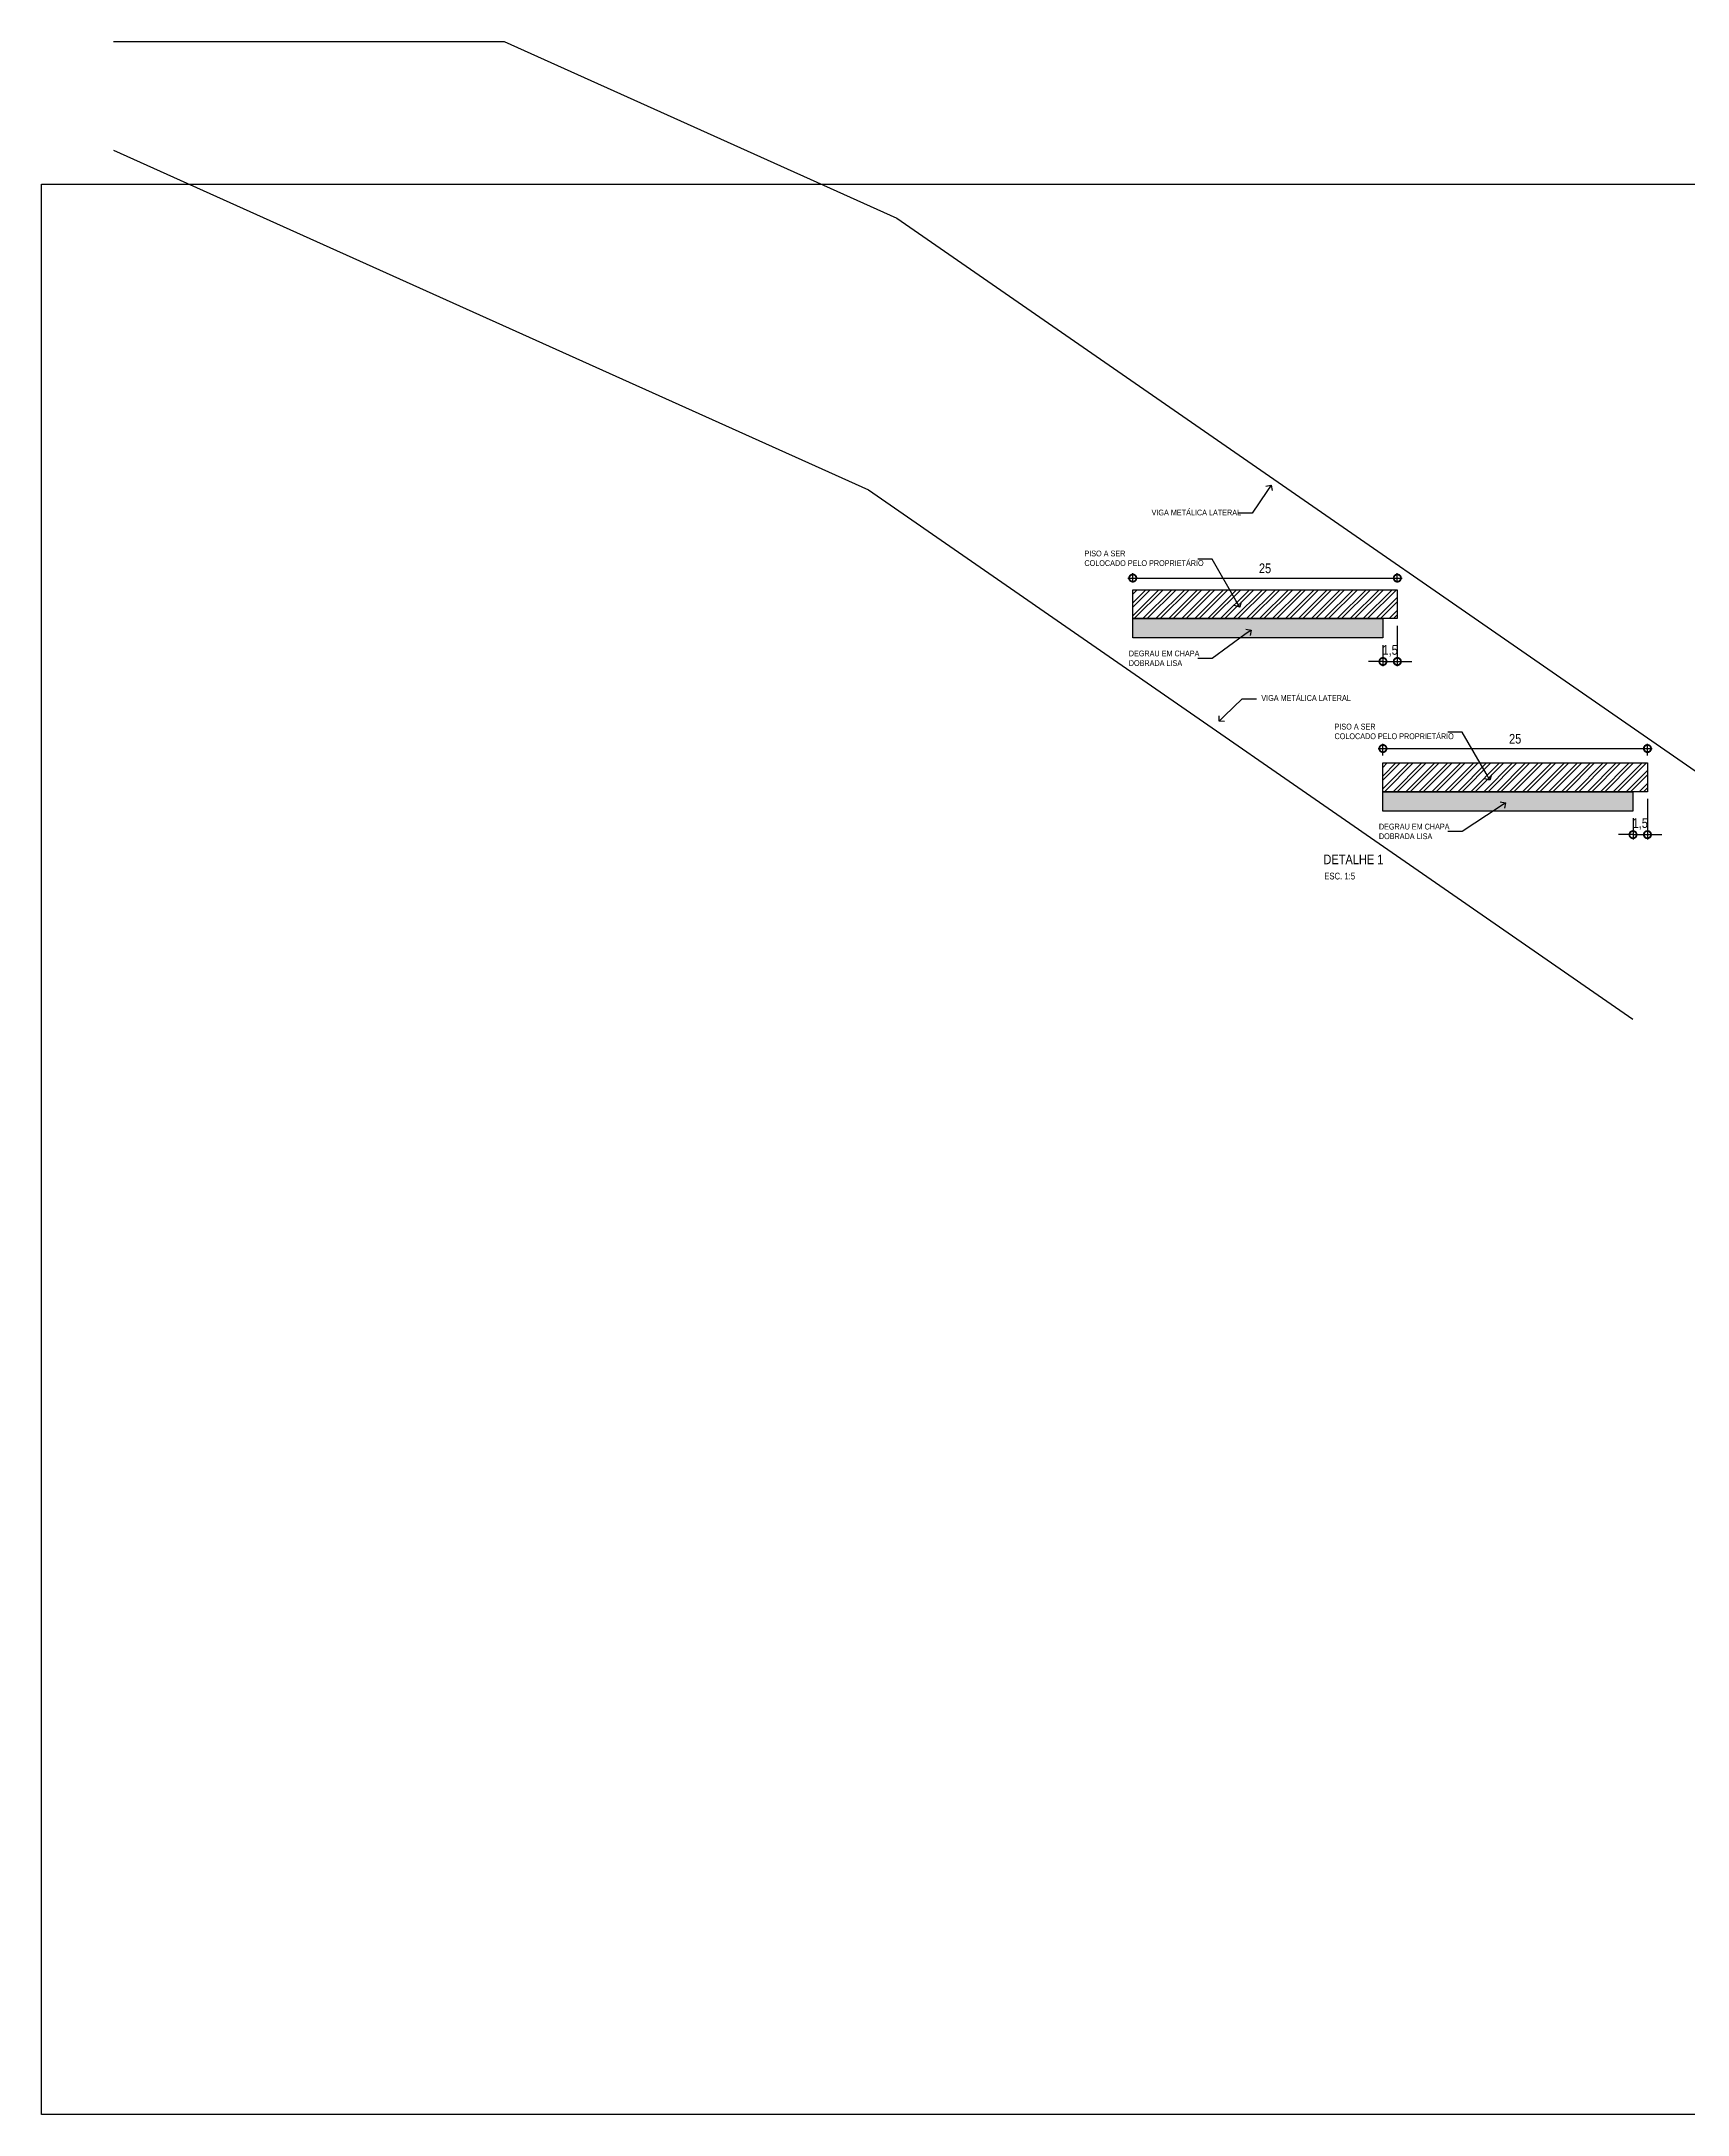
# Model space of a CAD drawing. Header units: metres. Extents: x 8 to 38.7, y -6.4 to 5.4.
# Drawn here: x 8.64 to 10.351, y -6.416 to -4.261 of the extents above; entities that cross this region are included whole.
import ezdxf
from ezdxf import colors
from ezdxf.entities.mleader import LeaderData, LeaderLine
from ezdxf.math import Vec2, Vec3

# ---------------------------------------------------------------- set-up
doc = ezdxf.new("R2010")
doc.units = ezdxf.units.M
doc.header["$PDMODE"] = 35
for name, color, linetype in [('ARQ-AUX', 7, 'Continuous'), ('ARQ-AUX1', 1, 'Continuous'), ('ARQ-DIM', 2, 'Continuous'), ('ARQ-SIM', 1, 'Continuous'), ('ARQ-TXT', 2, 'Continuous')]:
    doc.layers.add(name, color=color, linetype=linetype)
doc.styles.add('Adesa', font='ARIALN.TTF')
doc.dimstyles.new('ADESA 1-0005', dxfattribs={"dimtxt": 0.01, "dimasz": 0.015, "dimexe": 0.005, "dimexo": 0.0075, "dimgap": 0.005, "dimtad": 1, "dimdec": 0, "dimlfac": 100, "dimzin": 4, "dimtxsty": 'Adesa', "dimblk": 'DOTSMALL', "dimcen": 1, "dimdle": 0.005, "dimclrd": 1, "dimclre": 1, "dimclrt": 256, "dimazin": 1, "dimtm": 1e-09, "dimtfac": 1, "dimtdec": 0, "dimtix": 1, "dimtmove": 2, "dimatfit": 0, "dimldrblk": 'DOTSMALL', "dimfxl": 0.8, "dimtvp": 2, "dimtolj": 1, "dimtzin": 0, "dimarcsym": 0})

# ---------------------------------------------------------------- blocks, each defined once
blk = doc.blocks.new('_Open90')
at = {"color": 0, "linetype": 'ByBlock', "lineweight": -2}
for p, q in [((0, 0), (-1, 0)), ((-0.5, 0.5), (0, 0)), ((0, 0), (-0.5, -0.5))]:
    blk.add_line(p, q, dxfattribs=at)
blk = doc.blocks.new('_DotSmall')
at = {"color": 0, "linetype": 'ByBlock', "const_width": 0.5}
blk.add_lwpolyline([(-0.0625, 0, 1), (0.0625, 0, 1)], format="xyb", close=True, dxfattribs=at)
blk = doc.blocks.new('*D109')
at = {"layer": 'ARQ-DIM', "color": 1, "lineweight": -2, "transparency": 16777216}
for p, q in [((10.0495, -4.8688), (10.0495, -4.9109)), ((10.0345, -4.8888), (10.0345, -4.9109)), ((10.0345, -4.9059), (10.0195, -4.9059)), ((10.0345, -4.9059), (10.0495, -4.9059)), ((10.0495, -4.9059), (10.0645, -4.9059))]:
    blk.add_line(p, q, dxfattribs=at)
at = {"layer": 'Defpoints', "color": 0, "transparency": 16777216}
for p in [(10.0495, -4.8613), (10.0345, -4.8813), (10.0495, -4.9059)]:
    blk.add_point(p, dxfattribs=at)
at = {"layer": 'ARQ-DIM', "color": 1, "lineweight": -2, "transparency": 16777216, "xscale": 0.015, "yscale": 0.015, "zscale": 0.015}
blk.add_blockref('_DotSmall', (10.0345, -4.9059), dxfattribs=at)
at = {"layer": 'ARQ-DIM', "color": 1, "lineweight": -2, "transparency": 16777216, "xscale": 0.015, "yscale": 0.015, "zscale": 0.015, "rotation": 180}
blk.add_blockref('_DotSmall', (10.0495, -4.9059), dxfattribs=at)
at = {"layer": 'ARQ-DIM', "transparency": 16777216, "insert": (10.042, -4.8948), "char_height": 0.01, "attachment_point": 5, "style": 'Adesa'}
blk.add_mtext('\\A1;1,5', dxfattribs=at)
blk = doc.blocks.new('*D110')
at = {"layer": 'ARQ-DIM', "color": 1, "lineweight": -2, "transparency": 16777216}
for p, q in [((10.3095, -5.0488), (10.3095, -5.0909)), ((10.2945, -5.0859), (10.2795, -5.0859)), ((10.2945, -5.0688), (10.2945, -5.0909)), ((10.2945, -5.0859), (10.3095, -5.0859)), ((10.3095, -5.0859), (10.3245, -5.0859))]:
    blk.add_line(p, q, dxfattribs=at)
at = {"layer": 'Defpoints', "color": 0, "transparency": 16777216}
for p in [(10.3095, -5.0413), (10.2945, -5.0613), (10.3095, -5.0859)]:
    blk.add_point(p, dxfattribs=at)
at = {"layer": 'ARQ-DIM', "color": 1, "lineweight": -2, "transparency": 16777216, "xscale": 0.015, "yscale": 0.015, "zscale": 0.015}
blk.add_blockref('_DotSmall', (10.2945, -5.0859), dxfattribs=at)
at = {"layer": 'ARQ-DIM', "color": 1, "lineweight": -2, "transparency": 16777216, "xscale": 0.015, "yscale": 0.015, "zscale": 0.015, "rotation": 180}
blk.add_blockref('_DotSmall', (10.3095, -5.0859), dxfattribs=at)
at = {"layer": 'ARQ-DIM', "transparency": 16777216, "insert": (10.302, -5.0748), "char_height": 0.01, "attachment_point": 5, "style": 'Adesa'}
blk.add_mtext('\\A1;1,5', dxfattribs=at)
blk = doc.blocks.new('*D111')
at = {"layer": 'ARQ-DIM', "color": 1, "lineweight": -2, "transparency": 16777216}
for p, q in [((10.0295, -4.9964), (10.3145, -4.9964)), ((10.0345, -5.0038), (10.0345, -4.9914)), ((10.3095, -5.0038), (10.3095, -4.9914))]:
    blk.add_line(p, q, dxfattribs=at)
at = {"layer": 'Defpoints', "color": 0, "transparency": 16777216}
for p in [(10.3095, -4.9964), (10.0345, -5.0113), (10.3095, -5.0113)]:
    blk.add_point(p, dxfattribs=at)
at = {"layer": 'ARQ-DIM', "color": 1, "lineweight": -2, "transparency": 16777216, "xscale": 0.015, "yscale": 0.015, "zscale": 0.015, "rotation": 180}
blk.add_blockref('_DotSmall', (10.0345, -4.9964), dxfattribs=at)
at = {"layer": 'ARQ-DIM', "color": 1, "lineweight": -2, "transparency": 16777216, "xscale": 0.015, "yscale": 0.015, "zscale": 0.015}
blk.add_blockref('_DotSmall', (10.3095, -4.9964), dxfattribs=at)
at = {"layer": 'ARQ-DIM', "transparency": 16777216, "insert": (10.172, -4.9863), "char_height": 0.01, "attachment_point": 5, "style": 'Adesa'}
blk.add_mtext('\\A1;25', dxfattribs=at)
blk = doc.blocks.new('*D112')
at = {"layer": 'ARQ-DIM', "color": 1, "lineweight": -2, "transparency": 16777216}
for p, q in [((9.7695, -4.8192), (10.0545, -4.8192)), ((9.7745, -4.8238), (9.7745, -4.8142)), ((10.0495, -4.8238), (10.0495, -4.8142))]:
    blk.add_line(p, q, dxfattribs=at)
at = {"layer": 'Defpoints', "color": 0, "transparency": 16777216}
for p in [(10.0495, -4.8192), (9.7745, -4.8313), (10.0495, -4.8313)]:
    blk.add_point(p, dxfattribs=at)
at = {"layer": 'ARQ-DIM', "color": 1, "lineweight": -2, "transparency": 16777216, "xscale": 0.015, "yscale": 0.015, "zscale": 0.015, "rotation": 180}
blk.add_blockref('_DotSmall', (9.7745, -4.8192), dxfattribs=at)
at = {"layer": 'ARQ-DIM', "color": 1, "lineweight": -2, "transparency": 16777216, "xscale": 0.015, "yscale": 0.015, "zscale": 0.015}
blk.add_blockref('_DotSmall', (10.0495, -4.8192), dxfattribs=at)
at = {"layer": 'ARQ-DIM', "transparency": 16777216, "insert": (9.912, -4.8091), "char_height": 0.01, "attachment_point": 5, "style": 'Adesa'}
blk.add_mtext('\\A1;25', dxfattribs=at)

msp = doc.modelspace()

# ---------------------------------------------------------------- hatches: boundary and pattern name
h = msp.add_hatch()
h.set_pattern_fill('ANSI32', color=252, scale=0.001)
h.set_pattern_definition([(45, (-757.319957, -223.667792), (-0.00673519209, 0.00673519209), []), (45, (-757.315467, -223.667792), (-0.00673519209, 0.00673519209), [])])
h.paths.add_polyline_path([(9.77447, -4.83134), (10.04947, -4.83134), (10.04947, -4.86134), (9.77447, -4.86134)])
h = msp.add_hatch(color=254)
h.dxf.hatch_style = 1
h.paths.add_polyline_path([(9.77447, -4.86134), (10.03447, -4.86134), (10.03447, -4.88134), (9.77447, -4.88134)])
h = msp.add_hatch()
h.set_pattern_fill('ANSI32', color=252, scale=0.001)
h.set_pattern_definition([(45, (-757.059957, -223.847792), (-0.00673519209, 0.00673519209), []), (45, (-757.055467, -223.847792), (-0.00673519209, 0.00673519209), [])])
h.paths.add_polyline_path([(10.03447, -5.01134), (10.30947, -5.01134), (10.30947, -5.04134), (10.03447, -5.04134)])
h = msp.add_hatch(color=254)
h.dxf.hatch_style = 1
h.paths.add_polyline_path([(10.03447, -5.04134), (10.29447, -5.04134), (10.29447, -5.06134), (10.03447, -5.06134)])

# ---------------------------------------------------------------- linework, layer by layer
at = {"layer": 'ARQ-AUX'}
for points in [[(8.71502, -4.26134), (9.12091, -4.26134), (9.52929, -4.44511), (10.58447, -5.17562), (10.58447, -5.37134)], [(8.71502, -4.37449), (9.49966, -4.72757), (10.29447, -5.27783)]]:
    msp.add_lwpolyline(points, dxfattribs=at)
for points in [[(9.77447, -4.86134), (10.03447, -4.86134), (10.03447, -4.88134), (9.77447, -4.88134)], [(10.03447, -5.04134), (10.29447, -5.04134), (10.29447, -5.06134), (10.03447, -5.06134)], [(10.03447, -5.04134), (10.29447, -5.04134), (10.29447, -5.06134), (10.03447, -5.06134)]]:
    msp.add_lwpolyline(points, close=True, dxfattribs=at)
at = {"layer": 'ARQ-AUX1'}
for points in [[(9.77447, -4.83134), (10.04947, -4.83134), (10.04947, -4.86134), (9.77447, -4.86134)], [(10.03447, -5.01134), (10.30947, -5.01134), (10.30947, -5.04134), (10.03447, -5.04134)], [(10.03447, -5.01134), (10.30947, -5.01134), (10.30947, -5.04134), (10.03447, -5.04134)]]:
    msp.add_lwpolyline(points, close=True, dxfattribs=at)
at = {"layer": 'ARQ-DIM'}
msp.add_lwpolyline([(8.64011, -4.40966), (11.30914, -4.40966), (11.30914, -6.41643), (8.64011, -6.41643)], close=True, dxfattribs=at)

# ---------------------------------------------------------------- texts
at = {"layer": 'ARQ-TXT', "ltscale": 0.5, "style": 'Adesa'}
msp.add_text('DETALHE 1', height=0.01, dxfattribs=at).set_placement((9.97266, -5.11665))
at = {"layer": 'ARQ-TXT', "style": 'Adesa'}
msp.add_text('ESC. 1:5', height=0.007, dxfattribs=at).set_placement((9.97356, -5.13248, 108.96968))

# ---------------------------------------------------------------- dimensions: what is measured, and where the dimension line sits
at = {"layer": 'ARQ-DIM'}
for base, p1, p2, picture, middle in [((10.04947, -4.8192), (9.77447, -4.83134), (10.04947, -4.83134), '*D112', (9.91197, -4.8091)), ((10.30947, -4.99642), (10.03447, -5.01134), (10.30947, -5.01134), '*D111', (10.17197, -4.98631))]:
    dim = msp.add_linear_dim(base=base, p1=p1, p2=p2, text='25', dimstyle='ADESA 1-0005', override={"dimdec": 1}, dxfattribs=at)
    dim.commit()
    dim.dimension.update_dxf_attribs({"geometry": picture, "text_midpoint": middle})
for base, p1, p2, picture, middle in [((10.04947, -4.90586), (10.03447, -4.88134), (10.04947, -4.86134), '*D109', (10.04197, -4.89485)), ((10.30947, -5.08586), (10.29447, -5.06134), (10.30947, -5.04134), '*D110', (10.30197, -5.07485))]:
    dim = msp.add_linear_dim(base=base, p1=p1, p2=p2, dimstyle='ADESA 1-0005', override={"dimdec": 1}, dxfattribs=at)
    dim.commit()
    dim.dimension.update_dxf_attribs({"geometry": picture, "text_midpoint": middle})

# ---------------------------------------------------------------- leaders
at = {"layer": 'ARQ-SIM'}
ml = msp.add_multileader_mtext('Standard', dxfattribs=at)
ml.set_content('VIGA METÁLICA LATERAL', color=2, style='Adesa')
ml.set_leader_properties(color=256)
ml.set_arrow_properties(name='OPEN90')
ml.build(insert=Vec2(0, 0))
ml.multileader.update_dxf_attribs({"text_left_attachment_type": 2, "text_right_attachment_type": 2, "dogleg_length": 0.2, "arrow_head_size": 0.008})
ctx = ml.context
ctx.base_point, ctx.char_height, ctx.arrow_head_size, ctx.landing_gap_size, ctx.plane_origin = Vec3(9.78905, -4.75188), 0.006, 0.008, 0.005, Vec3(9.9938, -4.79384)
ctx.left_attachment, ctx.right_attachment = 2, 2
notes = []
notes.append((ctx, [(0, (1, 1, 0), (9.89878, -4.75188), (-1, 0), 0.01484, [(0, [(9.91822, -4.72245)], 0, [])])]))
ctx.mtext.insert, ctx.mtext.flow_direction = Vec3(9.79405, -4.74805), 5
ml = msp.add_multileader_mtext('Standard', dxfattribs=at)
ml.set_content('PISO A SER\\PCOLOCADO PELO PROPRIETÁRIO', color=2, style='Adesa')
ml.set_leader_properties(color=256)
ml.set_arrow_properties(name='OPEN90')
ml.build(insert=Vec2(0, 0))
ml.multileader.update_dxf_attribs({"text_left_attachment_type": 2, "text_right_attachment_type": 2, "dogleg_length": 0.2, "arrow_head_size": 0.008})
ctx = ml.context
ctx.base_point, ctx.char_height, ctx.arrow_head_size, ctx.landing_gap_size, ctx.plane_origin = Vec3(9.71925, -4.79949), 0.006, 0.008, 0.005, Vec3(9.95192, -4.84145)
ctx.left_attachment, ctx.right_attachment = 2, 2
notes.append((ctx, [(0, (1, 1, 0), (9.8569, -4.79949), (-1, 0), 0.01484, [(0, [(9.88581, -4.84928)], 0, [])])]))
ctx.mtext.insert, ctx.mtext.flow_direction = Vec3(9.72425, -4.79061), 5
ml = msp.add_multileader_mtext('Standard', dxfattribs=at)
ml.set_content('DEGRAU EM CHAPA \\PDOBRADA LISA', color=2, style='Adesa')
ml.set_leader_properties(color=256)
ml.set_arrow_properties(name='OPEN90')
ml.build(insert=Vec2(0, 0))
ml.multileader.update_dxf_attribs({"text_left_attachment_type": 2, "text_right_attachment_type": 2, "dogleg_length": 0.2, "arrow_head_size": 0.008})
ctx = ml.context
ctx.base_point, ctx.char_height, ctx.arrow_head_size, ctx.landing_gap_size, ctx.plane_origin = Vec3(9.76535, -4.90271), 0.006, 0.008, 0.005, Vec3(9.95192, -4.94467)
ctx.left_attachment, ctx.right_attachment = 2, 2
notes.append((ctx, [(0, (1, 1, 0), (9.8569, -4.90271), (-1, 0), 0.01484, [(0, [(9.89755, -4.87326)], 0, [])])]))
ctx.mtext.insert, ctx.mtext.width, ctx.mtext.flow_direction = Vec3(9.77035, -4.89455), 0.1026139, 5
ml = msp.add_multileader_mtext('Standard', dxfattribs=at)
ml.set_content('VIGA METÁLICA LATERAL', color=2, style='Adesa')
ml.set_leader_properties(color=256)
ml.set_arrow_properties(name='OPEN90')
ml.build(insert=Vec2(0, 0))
ml.multileader.update_dxf_attribs({"text_left_attachment_type": 2, "text_right_attachment_type": 2, "dogleg_length": 0.2, "arrow_head_size": 0.008})
ctx = ml.context
ctx.base_point, ctx.char_height, ctx.arrow_head_size, ctx.landing_gap_size, ctx.plane_origin = Vec3(9.90313, -4.94467), 0.006, 0.008, 0.005, Vec3(9.88211, -4.99396)
ctx.left_attachment, ctx.right_attachment = 2, 2
notes.append((ctx, [(0, (1, 1, 0), (9.88829, -4.94467), (1, 0), 0.01484, [(0, [(9.86419, -4.96807)], 0, [])])]))
ctx.mtext.insert, ctx.mtext.flow_direction = Vec3(9.90813, -4.94084), 5
ml = msp.add_multileader_mtext('Standard', dxfattribs=at)
ml.set_content('PISO A SER\\PCOLOCADO PELO PROPRIETÁRIO', color=2, style='Adesa')
ml.set_leader_properties(color=256)
ml.set_arrow_properties(name='OPEN90')
ml.build(insert=Vec2(0, 0))
ml.multileader.update_dxf_attribs({"text_left_attachment_type": 2, "text_right_attachment_type": 2, "dogleg_length": 0.2, "arrow_head_size": 0.008})
ctx = ml.context
ctx.base_point, ctx.char_height, ctx.arrow_head_size, ctx.landing_gap_size, ctx.plane_origin = Vec3(9.97925, -4.97949), 0.006, 0.008, 0.005, Vec3(10.21192, -5.02145)
ctx.left_attachment, ctx.right_attachment = 2, 2
notes.append((ctx, [(0, (1, 1, 0), (10.1169, -4.97949), (-1, 0), 0.01484, [(0, [(10.14581, -5.02928)], 0, [])])]))
ctx.mtext.insert, ctx.mtext.flow_direction = Vec3(9.98425, -4.97061), 5
ml = msp.add_multileader_mtext('Standard', dxfattribs=at)
ml.set_content('DEGRAU EM CHAPA \\PDOBRADA LISA', color=2, style='Adesa')
ml.set_leader_properties(color=256)
ml.set_arrow_properties(name='OPEN90')
ml.build(insert=Vec2(0, 0))
ml.multileader.update_dxf_attribs({"text_left_attachment_type": 2, "text_right_attachment_type": 2, "dogleg_length": 0.2, "arrow_head_size": 0.008})
ctx = ml.context
ctx.base_point, ctx.char_height, ctx.arrow_head_size, ctx.landing_gap_size, ctx.plane_origin = Vec3(10.02535, -5.08271), 0.006, 0.008, 0.005, Vec3(10.21192, -5.12467)
ctx.left_attachment, ctx.right_attachment = 2, 2
notes.append((ctx, [(0, (1, 1, 0), (10.1169, -5.08271), (-1, 0), 0.01484, [(0, [(10.16189, -5.05282)], 0, [])])]))
ctx.mtext.insert, ctx.mtext.width, ctx.mtext.flow_direction = Vec3(10.03035, -5.07455), 0.1026139, 5
for ctx, leaders in notes:
    for number, flags, end, landing, length, lines in leaders:
        leader = LeaderData()
        leader.index, (leader.has_last_leader_line, leader.has_dogleg_vector, leader.attachment_direction) = number, flags
        leader.last_leader_point, leader.dogleg_vector, leader.dogleg_length = Vec3(end), Vec3(landing), length
        for number, points, colour, breaks in lines:
            line = LeaderLine()
            line.index, line.vertices, line.color, line.breaks = number, Vec3.list(points), colors.encode_raw_color(colour), breaks
            leader.lines.append(line)
        ctx.leaders.append(leader)

doc.saveas('drawing.dxf')
